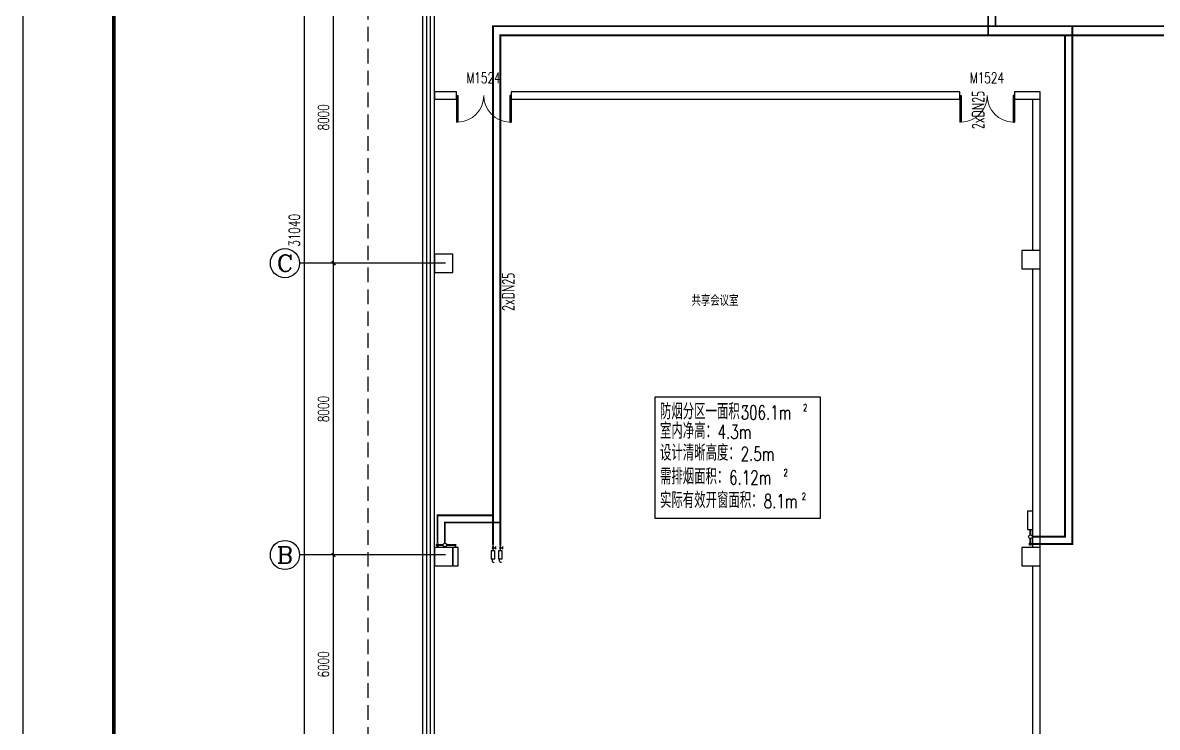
# Model space of a CAD drawing. Extents: x 2297255 to 2381355, y -608375 to -364775.
# Drawn here: x 2297255 to 2328356, y -465270 to -445947 of the extents above; entities that cross this region are included whole.
import ezdxf
from ezdxf.enums import TextEntityAlignment as Align

# ---------------------------------------------------------------- set-up
doc = ezdxf.new("R2010")
doc.units = 0
doc.header["$LTSCALE"] = 1000
doc.header["$MEASUREMENT"] = 0
doc.linetypes.add('_DASH', pattern=[0.6, 0.4, -0.2])
doc.linetypes.add('DASH', pattern=[0.35, 0.25, -0.1])
for name, color, linetype in [('6', 7, 'Continuous'), ('AXIS', 3, 'Continuous'), ('AXIS_TEXT', 7, 'Continuous'), ('COLUMN', 9, 'Continuous'), ('CURTWALL', 4, 'Continuous'), ('EQ-采暖分集水器', 7, 'Continuous'), ('HDWG', 7, 'Continuous'), ('PIPE-暖供水', 3, 'Continuous'), ('PIPE-暖回水', 2, 'DASH'), ('PUB_DIM', 3, 'Continuous'), ('TH_TEXT', 7, 'Continuous'), ('TK', 4, 'Continuous'), ('VALVE-暖供水', 7, 'Continuous'), ('VPIPE-暖供水', 3, 'Continuous'), ('VPIPE-暖回水', 2, 'Continuous'), ('WALL', 9, 'Continuous'), ('WINDOW', 4, 'Continuous'), ('WINDOW_TEXT', 7, 'Continuous'), ('排烟计算', 55, 'Continuous')]:
    doc.layers.add(name, color=color, linetype=linetype)
doc.layers.add('A-FLOR-IDEN', color=7, linetype='Continuous', lineweight=20)
doc.styles.add('_TCH_AXIS', font='COMPLEX', dxfattribs={"bigfont": 'GBCBIG'})
doc.styles.add('_TCH_DIM', font='SIMPLEX', dxfattribs={"bigfont": 'GBCBIG'})
doc.styles.add('_TCH_DIM_T3', font='SIMPLEX', dxfattribs={"width": 0.705882, "bigfont": 'GBCBIG'})
doc.styles.add('_TCH_WINDOW', font='SIMPLEX', dxfattribs={"height": 3.5, "bigfont": 'GBCBIG'})
doc.styles.add('COMPLEX', font='COMPLEX')
doc.styles.add('HZTXT1', font='romans.shx', dxfattribs={"width": 0.7, "bigfont": 'GBHZFS.SHX'})
doc.styles.add('ROS', font='simhei.ttf', dxfattribs={"width": 0.7})
doc.styles.get("Standard").update_dxf_attribs({"font": 'gbenor.shx', "bigfont": 'gbcbig.shx'})
doc.styles.add('TSSD_Rein', font='Tssdeng.shx', dxfattribs={"width": 0.7, "bigfont": 'hztxt.shx'})
doc.dimstyles.new('_TCH_ARCH&&100', dxfattribs={"dimtxt": 297.5, "dimasz": 100, "dimexe": 250, "dimexo": 300, "dimgap": 126.25, "dimtad": 1, "dimdec": 0, "dimzin": 0, "dimdsep": 46, "dimtxsty": '_TCH_DIM_T3', "dimblk": 'ARCHTICK', "dimcen": 0.09, "dimclrt": 7, "dimazin": 2, "dimtfac": 1, "dimtdec": 0, "dimtix": 1, "dimtmove": 2, "dimatfit": 3, "dimfxl": 30, "dimtolj": 1, "dimtzin": 0, "dimarcsym": 0})

# ---------------------------------------------------------------- blocks, each defined once
blk = doc.blocks.new('_ArchTick')
at = {"color": 0, "linetype": 'ByBlock', "const_width": 0.4}
blk.add_lwpolyline([(-0.5, -0.5), (0.5, 0.5)], dxfattribs=at)
blk = doc.blocks.new('*D74')
at = {"layer": 'Defpoints', "color": 0, "transparency": 16777216}
for p in [(-43367, 19360), (-40920, 19360), (-40920, 11360)]:
    blk.add_point(p, dxfattribs=at)
at = {"layer": 'PUB_DIM', "color": 0, "lineweight": -2, "transparency": 16777216}
for p, q in [((-41220, 19360), (-43617, 19360)), ((-43367, 11360), (-43367, 19360)), ((-41220, 11360), (-43617, 11360))]:
    blk.add_line(p, q, dxfattribs=at)
at = {"layer": 'PUB_DIM', "color": 0, "lineweight": -2, "transparency": 16777216, "xscale": 100, "yscale": 100, "zscale": 100}
for p, rotation in [((-43367, 19360), 90), ((-43367, 11360), 270)]:
    blk.add_blockref('_ArchTick', p, dxfattribs=dict(at, rotation=rotation))
at = {"layer": 'PUB_DIM', "color": 7, "transparency": 16777216, "insert": (-43642, 15360), "char_height": 297.5, "attachment_point": 5, "rotation": 90, "style": '_TCH_DIM_T3'}
blk.add_mtext('\\A1;8000', dxfattribs=at)
blk = doc.blocks.new('*D75')
at = {"layer": 'Defpoints', "color": 0, "transparency": 16777216}
for p in [(-43367, 11360), (-40920, 11360), (-40920, 3360)]:
    blk.add_point(p, dxfattribs=at)
at = {"layer": 'PUB_DIM', "color": 0, "lineweight": -2, "transparency": 16777216}
for p, q in [((-41220, 11360), (-43617, 11360)), ((-43367, 3360), (-43367, 11360)), ((-41220, 3360), (-43617, 3360))]:
    blk.add_line(p, q, dxfattribs=at)
at = {"layer": 'PUB_DIM', "color": 0, "lineweight": -2, "transparency": 16777216, "xscale": 100, "yscale": 100, "zscale": 100}
for p, rotation in [((-43367, 11360), 90), ((-43367, 3360), 270)]:
    blk.add_blockref('_ArchTick', p, dxfattribs=dict(at, rotation=rotation))
at = {"layer": 'PUB_DIM', "color": 7, "transparency": 16777216, "insert": (-43642, 7360), "char_height": 297.5, "attachment_point": 5, "rotation": 90, "style": '_TCH_DIM_T3'}
blk.add_mtext('\\A1;8000', dxfattribs=at)
blk = doc.blocks.new('*D76')
at = {"layer": 'Defpoints', "color": 0, "transparency": 16777216}
for p in [(-43367, 3360), (-40920, 3360), (-40920, -2640)]:
    blk.add_point(p, dxfattribs=at)
at = {"layer": 'PUB_DIM', "color": 0, "lineweight": -2, "transparency": 16777216}
for p, q in [((-41220, 3360), (-43617, 3360)), ((-43367, -2640), (-43367, 3360)), ((-41220, -2640), (-43617, -2640))]:
    blk.add_line(p, q, dxfattribs=at)
at = {"layer": 'PUB_DIM', "color": 0, "lineweight": -2, "transparency": 16777216, "xscale": 100, "yscale": 100, "zscale": 100}
for p, rotation in [((-43367, 3360), 90), ((-43367, -2640), 270)]:
    blk.add_blockref('_ArchTick', p, dxfattribs=dict(at, rotation=rotation))
at = {"layer": 'PUB_DIM', "color": 7, "transparency": 16777216, "insert": (-43642, 360), "char_height": 297.5, "attachment_point": 5, "rotation": 90, "style": '_TCH_DIM_T3'}
blk.add_mtext('\\A1;6000', dxfattribs=at)
blk = doc.blocks.new('*D78')
at = {"layer": 'Defpoints', "color": 0, "transparency": 16777216}
for p in [(-44167, 27780), (-42976, 27780), (-42976, -3260)]:
    blk.add_point(p, dxfattribs=at)
at = {"layer": 'PUB_DIM', "color": 0, "lineweight": -2, "transparency": 16777216}
for p, q in [((-43276, 27780), (-44417, 27780)), ((-44167, -3260), (-44167, 27780)), ((-43276, -3260), (-44417, -3260))]:
    blk.add_line(p, q, dxfattribs=at)
at = {"layer": 'PUB_DIM', "color": 0, "lineweight": -2, "transparency": 16777216, "xscale": 100, "yscale": 100, "zscale": 100}
for p, rotation in [((-44167, 27780), 90), ((-44167, -3260), 270)]:
    blk.add_blockref('_ArchTick', p, dxfattribs=dict(at, rotation=rotation))
at = {"layer": 'PUB_DIM', "color": 7, "transparency": 16777216, "insert": (-44442, 12260), "char_height": 297.5, "attachment_point": 5, "rotation": 90, "style": '_TCH_DIM_T3'}
blk.add_mtext('\\A1;31040', dxfattribs=at)
blk = doc.blocks.new('*D221')
at = {"layer": 'Defpoints', "color": 0, "transparency": 16777216}
for p in [(-43367, 19360), (-40920, 19360), (-40920, 11360)]:
    blk.add_point(p, dxfattribs=at)
at = {"layer": 'PUB_DIM', "color": 0, "lineweight": -2, "transparency": 16777216}
for p, q in [((-41220, 19360), (-43617, 19360)), ((-43367, 11360), (-43367, 19360)), ((-41220, 11360), (-43617, 11360))]:
    blk.add_line(p, q, dxfattribs=at)
at = {"layer": 'PUB_DIM', "color": 0, "lineweight": -2, "transparency": 16777216, "xscale": 100, "yscale": 100, "zscale": 100}
for p, rotation in [((-43367, 19360), 90), ((-43367, 11360), 270)]:
    blk.add_blockref('_ArchTick', p, dxfattribs=dict(at, rotation=rotation))
at = {"layer": 'PUB_DIM', "color": 7, "transparency": 16777216, "insert": (-43642, 15360), "char_height": 297.5, "attachment_point": 5, "rotation": 90, "style": '_TCH_DIM_T3'}
blk.add_mtext('\\A1;8000', dxfattribs=at)
blk = doc.blocks.new('*D222')
at = {"layer": 'Defpoints', "color": 0, "transparency": 16777216}
for p in [(-43367, 11360), (-40920, 11360), (-40920, 3360)]:
    blk.add_point(p, dxfattribs=at)
at = {"layer": 'PUB_DIM', "color": 0, "lineweight": -2, "transparency": 16777216}
for p, q in [((-41220, 11360), (-43617, 11360)), ((-43367, 3360), (-43367, 11360)), ((-41220, 3360), (-43617, 3360))]:
    blk.add_line(p, q, dxfattribs=at)
at = {"layer": 'PUB_DIM', "color": 0, "lineweight": -2, "transparency": 16777216, "xscale": 100, "yscale": 100, "zscale": 100}
for p, rotation in [((-43367, 11360), 90), ((-43367, 3360), 270)]:
    blk.add_blockref('_ArchTick', p, dxfattribs=dict(at, rotation=rotation))
at = {"layer": 'PUB_DIM', "color": 7, "transparency": 16777216, "insert": (-43642, 7360), "char_height": 297.5, "attachment_point": 5, "rotation": 90, "style": '_TCH_DIM_T3'}
blk.add_mtext('\\A1;8000', dxfattribs=at)
blk = doc.blocks.new('*D223')
at = {"layer": 'Defpoints', "color": 0, "transparency": 16777216}
for p in [(-43367, 3360), (-40920, 3360), (-40920, -2640)]:
    blk.add_point(p, dxfattribs=at)
at = {"layer": 'PUB_DIM', "color": 0, "lineweight": -2, "transparency": 16777216}
for p, q in [((-41220, 3360), (-43617, 3360)), ((-43367, -2640), (-43367, 3360)), ((-41220, -2640), (-43617, -2640))]:
    blk.add_line(p, q, dxfattribs=at)
at = {"layer": 'PUB_DIM', "color": 0, "lineweight": -2, "transparency": 16777216, "xscale": 100, "yscale": 100, "zscale": 100}
for p, rotation in [((-43367, 3360), 90), ((-43367, -2640), 270)]:
    blk.add_blockref('_ArchTick', p, dxfattribs=dict(at, rotation=rotation))
at = {"layer": 'PUB_DIM', "color": 7, "transparency": 16777216, "insert": (-43642, 360), "char_height": 297.5, "attachment_point": 5, "rotation": 90, "style": '_TCH_DIM_T3'}
blk.add_mtext('\\A1;6000', dxfattribs=at)
blk = doc.blocks.new('*D225')
at = {"layer": 'Defpoints', "color": 0, "transparency": 16777216}
for p in [(-44167, 27780), (-42976, 27780), (-42976, -3260)]:
    blk.add_point(p, dxfattribs=at)
at = {"layer": 'PUB_DIM', "color": 0, "lineweight": -2, "transparency": 16777216}
for p, q in [((-43276, 27780), (-44417, 27780)), ((-44167, -3260), (-44167, 27780)), ((-43276, -3260), (-44417, -3260))]:
    blk.add_line(p, q, dxfattribs=at)
at = {"layer": 'PUB_DIM', "color": 0, "lineweight": -2, "transparency": 16777216, "xscale": 100, "yscale": 100, "zscale": 100}
for p, rotation in [((-44167, 27780), 90), ((-44167, -3260), 270)]:
    blk.add_blockref('_ArchTick', p, dxfattribs=dict(at, rotation=rotation))
at = {"layer": 'PUB_DIM', "color": 7, "transparency": 16777216, "insert": (-44442, 12260), "char_height": 297.5, "attachment_point": 5, "rotation": 90, "style": '_TCH_DIM_T3'}
blk.add_mtext('\\A1;31040', dxfattribs=at)
blk = doc.blocks.new('*D368')
at = {"layer": 'Defpoints', "color": 0, "transparency": 16777216}
for p in [(-43367, 19360), (-40920, 19360), (-40920, 11360)]:
    blk.add_point(p, dxfattribs=at)
at = {"layer": 'PUB_DIM', "color": 0, "lineweight": -2, "transparency": 16777216}
for p, q in [((-41220, 19360), (-43617, 19360)), ((-43367, 11360), (-43367, 19360)), ((-41220, 11360), (-43617, 11360))]:
    blk.add_line(p, q, dxfattribs=at)
at = {"layer": 'PUB_DIM', "color": 0, "lineweight": -2, "transparency": 16777216, "xscale": 100, "yscale": 100, "zscale": 100}
for p, rotation in [((-43367, 19360), 90), ((-43367, 11360), 270)]:
    blk.add_blockref('_ArchTick', p, dxfattribs=dict(at, rotation=rotation))
at = {"layer": 'PUB_DIM', "color": 7, "transparency": 16777216, "insert": (-43642, 15360), "char_height": 297.5, "attachment_point": 5, "rotation": 90, "style": '_TCH_DIM_T3'}
blk.add_mtext('\\A1;8000', dxfattribs=at)
blk = doc.blocks.new('*D369')
at = {"layer": 'Defpoints', "color": 0, "transparency": 16777216}
for p in [(-43367, 11360), (-40920, 11360), (-40920, 3360)]:
    blk.add_point(p, dxfattribs=at)
at = {"layer": 'PUB_DIM', "color": 0, "lineweight": -2, "transparency": 16777216}
for p, q in [((-41220, 11360), (-43617, 11360)), ((-43367, 3360), (-43367, 11360)), ((-41220, 3360), (-43617, 3360))]:
    blk.add_line(p, q, dxfattribs=at)
at = {"layer": 'PUB_DIM', "color": 0, "lineweight": -2, "transparency": 16777216, "xscale": 100, "yscale": 100, "zscale": 100}
for p, rotation in [((-43367, 11360), 90), ((-43367, 3360), 270)]:
    blk.add_blockref('_ArchTick', p, dxfattribs=dict(at, rotation=rotation))
at = {"layer": 'PUB_DIM', "color": 7, "transparency": 16777216, "insert": (-43642, 7360), "char_height": 297.5, "attachment_point": 5, "rotation": 90, "style": '_TCH_DIM_T3'}
blk.add_mtext('\\A1;8000', dxfattribs=at)
blk = doc.blocks.new('*D370')
at = {"layer": 'Defpoints', "color": 0, "transparency": 16777216}
for p in [(-43367, 3360), (-40920, 3360), (-40920, -2640)]:
    blk.add_point(p, dxfattribs=at)
at = {"layer": 'PUB_DIM', "color": 0, "lineweight": -2, "transparency": 16777216}
for p, q in [((-41220, 3360), (-43617, 3360)), ((-43367, -2640), (-43367, 3360)), ((-41220, -2640), (-43617, -2640))]:
    blk.add_line(p, q, dxfattribs=at)
at = {"layer": 'PUB_DIM', "color": 0, "lineweight": -2, "transparency": 16777216, "xscale": 100, "yscale": 100, "zscale": 100}
for p, rotation in [((-43367, 3360), 90), ((-43367, -2640), 270)]:
    blk.add_blockref('_ArchTick', p, dxfattribs=dict(at, rotation=rotation))
at = {"layer": 'PUB_DIM', "color": 7, "transparency": 16777216, "insert": (-43642, 360), "char_height": 297.5, "attachment_point": 5, "rotation": 90, "style": '_TCH_DIM_T3'}
blk.add_mtext('\\A1;6000', dxfattribs=at)
blk = doc.blocks.new('*D372')
at = {"layer": 'Defpoints', "color": 0, "transparency": 16777216}
for p in [(-44167, 27780), (-42976, 27780), (-42976, -3260)]:
    blk.add_point(p, dxfattribs=at)
at = {"layer": 'PUB_DIM', "color": 0, "lineweight": -2, "transparency": 16777216}
for p, q in [((-43276, 27780), (-44417, 27780)), ((-44167, -3260), (-44167, 27780)), ((-43276, -3260), (-44417, -3260))]:
    blk.add_line(p, q, dxfattribs=at)
at = {"layer": 'PUB_DIM', "color": 0, "lineweight": -2, "transparency": 16777216, "xscale": 100, "yscale": 100, "zscale": 100}
for p, rotation in [((-44167, 27780), 90), ((-44167, -3260), 270)]:
    blk.add_blockref('_ArchTick', p, dxfattribs=dict(at, rotation=rotation))
at = {"layer": 'PUB_DIM', "color": 7, "transparency": 16777216, "insert": (-44442, 12260), "char_height": 297.5, "attachment_point": 5, "rotation": 90, "style": '_TCH_DIM_T3'}
blk.add_mtext('\\A1;31040', dxfattribs=at)
blk = doc.blocks.new('_FZHK')
blk.add_lwpolyline([(-0.5, -0.5), (0.5, -0.5), (0.5, 0.5), (-0.5, 0.5)], close=True)
blk = doc.blocks.new('$DorLib2D$00000002')
for p, q in [((-0.5, 0), (-0.5, 0.4875)), ((-0.475, 0.4875), (-0.5, 0.4875)), ((-0.475, 0), (-0.475, 0.4875)), ((0.475, 0), (0.475, 0.4875)), ((0.475, 0.4875), (0.5, 0.4875)), ((0.5, 0), (0.5, 0.4875)), ((-0.5, 0), (-0.475, 0)), ((0.5, 0), (0.475, 0))]:
    blk.add_line(p, q)
at = {"lineweight": 13}
for centre, start, end in [((-0.4875, 0), 0, 88.53072), ((0.4875, 0), 91.46928, 180)]:
    blk.add_arc(centre, 0.4875, start, end, dxfattribs=at)
blk = doc.blocks.new('*D476')
at = {"layer": 'Defpoints', "color": 0, "transparency": 16777216}
for p in [(-43367, 19360), (-40920, 19360), (-40920, 11360)]:
    blk.add_point(p, dxfattribs=at)
at = {"layer": 'PUB_DIM', "color": 0, "lineweight": -2, "transparency": 16777216}
for p, q in [((-41220, 19360), (-43617, 19360)), ((-43367, 11360), (-43367, 19360)), ((-41220, 11360), (-43617, 11360))]:
    blk.add_line(p, q, dxfattribs=at)
at = {"layer": 'PUB_DIM', "color": 0, "lineweight": -2, "transparency": 16777216, "xscale": 100, "yscale": 100, "zscale": 100}
for p, rotation in [((-43367, 19360), 90), ((-43367, 11360), 270)]:
    blk.add_blockref('_ArchTick', p, dxfattribs=dict(at, rotation=rotation))
at = {"layer": 'PUB_DIM', "color": 7, "transparency": 16777216, "insert": (-43642, 15360), "char_height": 297.5, "attachment_point": 5, "rotation": 90, "style": '_TCH_DIM_T3'}
blk.add_mtext('\\A1;8000', dxfattribs=at)
blk = doc.blocks.new('*D477')
at = {"layer": 'Defpoints', "color": 0, "transparency": 16777216}
for p in [(-43367, 11360), (-40920, 11360), (-40920, 3360)]:
    blk.add_point(p, dxfattribs=at)
at = {"layer": 'PUB_DIM', "color": 0, "lineweight": -2, "transparency": 16777216}
for p, q in [((-41220, 11360), (-43617, 11360)), ((-43367, 3360), (-43367, 11360)), ((-41220, 3360), (-43617, 3360))]:
    blk.add_line(p, q, dxfattribs=at)
at = {"layer": 'PUB_DIM', "color": 0, "lineweight": -2, "transparency": 16777216, "xscale": 100, "yscale": 100, "zscale": 100}
for p, rotation in [((-43367, 11360), 90), ((-43367, 3360), 270)]:
    blk.add_blockref('_ArchTick', p, dxfattribs=dict(at, rotation=rotation))
at = {"layer": 'PUB_DIM', "color": 7, "transparency": 16777216, "insert": (-43642, 7360), "char_height": 297.5, "attachment_point": 5, "rotation": 90, "style": '_TCH_DIM_T3'}
blk.add_mtext('\\A1;8000', dxfattribs=at)
blk = doc.blocks.new('*D478')
at = {"layer": 'Defpoints', "color": 0, "transparency": 16777216}
for p in [(-43367, 3360), (-40920, 3360), (-40920, -2640)]:
    blk.add_point(p, dxfattribs=at)
at = {"layer": 'PUB_DIM', "color": 0, "lineweight": -2, "transparency": 16777216}
for p, q in [((-41220, 3360), (-43617, 3360)), ((-43367, -2640), (-43367, 3360)), ((-41220, -2640), (-43617, -2640))]:
    blk.add_line(p, q, dxfattribs=at)
at = {"layer": 'PUB_DIM', "color": 0, "lineweight": -2, "transparency": 16777216, "xscale": 100, "yscale": 100, "zscale": 100}
for p, rotation in [((-43367, 3360), 90), ((-43367, -2640), 270)]:
    blk.add_blockref('_ArchTick', p, dxfattribs=dict(at, rotation=rotation))
at = {"layer": 'PUB_DIM', "color": 7, "transparency": 16777216, "insert": (-43642, 360), "char_height": 297.5, "attachment_point": 5, "rotation": 90, "style": '_TCH_DIM_T3'}
blk.add_mtext('\\A1;6000', dxfattribs=at)
blk = doc.blocks.new('*D480')
at = {"layer": 'Defpoints', "color": 0, "transparency": 16777216}
for p in [(-44167, 27780), (-42976, 27780), (-42976, -3260)]:
    blk.add_point(p, dxfattribs=at)
at = {"layer": 'PUB_DIM', "color": 0, "lineweight": -2, "transparency": 16777216}
for p, q in [((-43276, 27780), (-44417, 27780)), ((-44167, -3260), (-44167, 27780)), ((-43276, -3260), (-44417, -3260))]:
    blk.add_line(p, q, dxfattribs=at)
at = {"layer": 'PUB_DIM', "color": 0, "lineweight": -2, "transparency": 16777216, "xscale": 100, "yscale": 100, "zscale": 100}
for p, rotation in [((-44167, 27780), 90), ((-44167, -3260), 270)]:
    blk.add_blockref('_ArchTick', p, dxfattribs=dict(at, rotation=rotation))
at = {"layer": 'PUB_DIM', "color": 7, "transparency": 16777216, "insert": (-44442, 12260), "char_height": 297.5, "attachment_point": 5, "rotation": 90, "style": '_TCH_DIM_T3'}
blk.add_mtext('\\A1;31040', dxfattribs=at)
blk = doc.blocks.new('_AXISO')
blk.add_circle((0, 0), 0.5)
at = {"layer": 'AXIS_TEXT', "style": 'COMPLEX', "width": 1.041667}
blk.add_attdef('A', text='', height=0.56, dxfattribs=at).set_placement((-0.25, -0.28), (0.25, -0.28), align=Align.FIT)
blk = doc.blocks.new('$VALVE$00000779')
blk.add_lwpolyline([(-100, 332), (-100, 772), (100, 772), (100, 332)], close=True)
blk.add_lwpolyline([(58, 967, 0.432023), (-39, 887), (-39, 772)], format="xyb")
blk.add_lwpolyline([(0, 332), (0, 0)])
at = {"layer": '6'}
blk.add_lwpolyline([(144, 238), (144, 94)], dxfattribs=at)
at = {"layer": 'HDWG'}
blk.add_lwpolyline([(48, 166), (144, 166)], dxfattribs=at)
for radius in [48, 43.2, 38.4, 24, 14.4]:
    blk.add_circle((0, 166), radius, dxfattribs=at)
at = {"width": 0.8, "flags": 9}
for tag in ['YSIZE', 'XSIZE', 'XSIZE', 'YSIZE']:
    blk.add_attdef(tag, (0, 332), '', height=0.5, rotation=90, dxfattribs=at)
at = {"flags": 9}
for tag in ['XSIZE', 'YSIZE']:
    blk.add_attdef(tag, (0, 166), '', height=0.24, rotation=270, dxfattribs=at)
at = {"width": 0.8, "flags": 9}
for tag in ['YSIZE', 'XSIZE', 'XSIZE', 'YSIZE']:
    blk.add_attdef(tag, (0, 0), '', height=0.5, dxfattribs=at)
blk = doc.blocks.new('*U579')
at = {"color": 3}
blk.add_lwpolyline([(-84100, 0), (0, 0), (0, 59400), (-84100, 59400)], close=True, dxfattribs=at)
at = {"color": 3, "const_width": 100}
blk.add_lwpolyline([(-81600, 1000), (-1000, 1000), (-1000, 58400), (-81600, 58400)], close=True, dxfattribs=at)
at = {"layer": 'TK', "color": 4, "style": 'HZTXT1'}
for tag, height, width, p in [('项目负责1', 400, 0.6, (-4500, 19196)), ('项目负责2', 400, 0.6, (-4500, 18296)), ('专责', 400, 0.6, (-4500, 17396)), ('审定', 400, 0.6, (-4500, 16496)), ('审核', 400, 0.6, (-4500, 15596)), ('校对', 400, 0.6, (-4500, 14696)), ('设计', 400, 0.6, (-4500, 13796)), ('绘图', 400, 0.6, (-4500, 12896)), ('建设单位', 450, 0.6, (-4500, 11050)), ('工号', 400, 0.5, (-5501, 3507)), ('版次', 400, 0.7, (-2138, 3498)), ('阶段', 400, 0.7, (-2138, 2498)), ('比例', 400, 0.7, (-5491, 1513)), ('日期', 400, 0.7, (-2138, 1498))]:
    blk.add_attdef(tag, text='', height=height, dxfattribs=dict(at, width=width)).set_placement(p, align=Align.MIDDLE)
at = {"layer": 'TK', "color": 1, "lineweight": -3, "style": 'HZTXT1', "width": 0.6}
blk.add_attdef('工程名称', text='', height=450, dxfattribs=at).set_placement((-4500, 9050), align=Align.MIDDLE)
at = {"layer": 'TK', "color": 4, "lineweight": -3, "style": 'HZTXT1', "width": 0.6}
blk.add_attdef('子项名称', text='', height=450, dxfattribs=at).set_placement((-4500, 7050), align=Align.MIDDLE)
at = {"layer": 'TK', "color": 1, "lineweight": -3, "width": 0.6, "flags": 104}
blk.add_attdef('图名', text='', height=400, dxfattribs=at).set_placement((-4558, 4958), align=Align.MIDDLE_CENTER)
at = {"layer": 'TK', "color": 1, "style": 'HZTXT1', "width": 0.7}
blk.add_attdef('图号', text='', height=400, dxfattribs=at).set_placement((-5491, 2513), align=Align.MIDDLE)
blk = doc.blocks.new('A$C5D18424C')
at = {"color": 4, "linetype": '_DASH'}
blk.add_lwpolyline([(1820, 2640), (1820, -4760), (-42420, -4760), (-42420, 26530), (-24720, 26530)], dxfattribs=at)
blk.add_lwpolyline([(320, 2640), (320, -3260), (-40920, -3260), (-40920, 25030), (-24720, 25030)])
at = {"layer": 'AXIS'}
for p, q in [((-40300, 11360), (-44300, 11360)), ((-40300, 3360), (-44300, 3360))]:
    blk.add_line(p, q, dxfattribs=at)
at = {"layer": 'CURTWALL'}
for p, q in [((-40920, -3260), (-40920, 25030)), ((-40813.3, -3153.3), (-40813.3, 24923.4)), ((-40706.7, -3046.6), (-40706.7, 24816.7)), ((-40600, -2940), (-40600, 24710))]:
    blk.add_line(p, q, dxfattribs=at)
at = {"layer": 'WALL'}
for p, q in [((-40000, 16060), (-40600, 16060)), ((-40600, 16060), (-40600, 15860)), ((-40000, 15860), (-40000, 16060)), ((-26200, 16060), (-38500, 16060)), ((-38500, 16060), (-38500, 15860)), ((-26200, 15860), (-26200, 16060)), ((-24000, 16060), (-24700, 16060)), ((-24700, 16060), (-24700, 15860)), ((-24000, 15860), (-24000, 16060)), ((-40600, 15860), (-40000, 15860)), ((-38500, 15860), (-26200, 15860)), ((-24700, 15860), (-24000, 15860)), ((-24200, 11710), (-24200, 15860)), ((-24000, 11710), (-24000, 15860)), ((-24200, 3560), (-24200, 11210)), ((-24000, 3560), (-24000, 11210)), ((-24200, -2440), (-24200, 3060)), ((-24000, -2440), (-24000, 3060))]:
    blk.add_line(p, q, dxfattribs=at)
at = {"layer": 'AXIS'}
ref = blk.add_blockref('_AXISO', (-44700, 11360), dxfattribs=dict(at, xscale=800, yscale=800, zscale=800))
ref.add_attrib('A', 'C', dxfattribs={"layer": 'AXIS_TEXT', "height": 452.5, "style": '_TCH_AXIS', "width": 1.4}).set_placement((-44926.3, 11133.8), (-44473.7, 11133.8), align=Align.FIT)
ref = blk.add_blockref('_AXISO', (-44700, 3360), dxfattribs=dict(at, xscale=800, yscale=800, zscale=800))
ref.add_attrib('A', 'B', dxfattribs={"layer": 'AXIS_TEXT', "height": 452.5, "style": '_TCH_AXIS', "width": 1.235294}).set_placement((-44926.3, 3133.8), (-44473.7, 3133.8), align=Align.FIT)
at = {"layer": 'COLUMN'}
for p, xscale, yscale, zscale, rotation in [((-40350, 11360), 500, 499.9999999981374, 499.9999999981374, 90), ((-24250, 11460), 500, 500, 500, 180), ((-40350, 3310), 499.9990233504213, 499.9999999981374, 499.9999999981374, 90), ((-24250, 3310), 499.9990233504213, 500, 500, 90)]:
    blk.add_blockref('_FZHK', p, dxfattribs=dict(at, xscale=xscale, yscale=yscale, zscale=zscale, rotation=rotation))
at = {"layer": 'WINDOW'}
ref = blk.add_blockref('$DorLib2D$00000002', (-39250, 15960), dxfattribs=dict(at, xscale=1500, yscale=1500, zscale=1500, rotation=179.9999999999935))
ref.add_attrib('A', 'M1524', (-39725, 16294.4), dxfattribs={"layer": 'WINDOW_TEXT', "height": 297.5, "rotation": 360, "style": '_TCH_WINDOW', "width": 0.705882})
ref = blk.add_blockref('$DorLib2D$00000002', (-25450, 15960), dxfattribs=dict(at, xscale=1500, yscale=1500, zscale=1500, rotation=179.9999999999935))
ref.add_attrib('A', 'M1524', (-25925, 16294.4), dxfattribs={"layer": 'WINDOW_TEXT', "height": 297.5, "rotation": 360, "style": '_TCH_WINDOW', "width": 0.705882})
at = {"layer": 'A-FLOR-IDEN', "style": 'ROS', "width": 0.7}
blk.add_text('共享会议室', height=262.87, dxfattribs=at).set_placement((-33555.4, 10218.6))
at = {"layer": 'PUB_DIM'}
for p1, p2, distance, picture, middle in [((-42976.3, -3260), (-42976.3, 27780), 1190.9, '*D78', (-44442.2, 12260)), ((-42976.3, -3260), (-42976.3, 27780), 1190.9, '*D225', (-44442.2, 12260)), ((-42976.3, -3260), (-42976.3, 27780), 1190.9, '*D372', (-44442.2, 12260)), ((-42976.3, -3260), (-42976.3, 27780), 1190.9, '*D480', (-44442.2, 12260)), ((-40920, 11360), (-40920, 19360), 2447.4, '*D74', (-43642.4, 15360)), ((-40920, 11360), (-40920, 19360), 2447.4, '*D221', (-43642.4, 15360)), ((-40920, 11360), (-40920, 19360), 2447.4, '*D368', (-43642.4, 15360)), ((-40920, 11360), (-40920, 19360), 2447.4, '*D476', (-43642.4, 15360)), ((-40920, 3360), (-40920, 11360), 2447.4, '*D75', (-43642.4, 7360)), ((-40920, 3360), (-40920, 11360), 2447.4, '*D222', (-43642.4, 7360)), ((-40920, 3360), (-40920, 11360), 2447.4, '*D369', (-43642.4, 7360)), ((-40920, 3360), (-40920, 11360), 2447.4, '*D477', (-43642.4, 7360)), ((-40920, -2640), (-40920, 3360), 2447.4, '*D76', (-43642.4, 360)), ((-40920, -2640), (-40920, 3360), 2447.4, '*D223', (-43642.4, 360)), ((-40920, -2640), (-40920, 3360), 2447.4, '*D370', (-43642.4, 360)), ((-40920, -2640), (-40920, 3360), 2447.4, '*D478', (-43642.4, 360))]:
    dim = blk.add_aligned_dim(p1=p1, p2=p2, distance=distance, dimstyle='_TCH_ARCH&&100', dxfattribs=at)
    dim.commit()
    dim.dimension.update_dxf_attribs({"geometry": picture, "text_midpoint": middle})

msp = doc.modelspace()

# ---------------------------------------------------------------- hatches: boundary and pattern name
at = {"layer": 'PIPE-暖供水', "linetype": 'Continuous'}
for points in [[(2310348.1, -446293.3), (2310348.1, -446268.3), (2310323.1, -446268.3)], [(2310348.1, -446293.3), (2310323.1, -446293.3), (2310323.1, -446268.3)], [(2308826.8, -459655.6), (2308801.8, -459655.6), (2308801.8, -459630.6)], [(2308826.8, -459655.6), (2308826.8, -459630.6), (2308801.8, -459630.6)], [(2309118.7, -460269.7), (2309143.7, -460269.7), (2309143.7, -460244.7)], [(2309118.7, -460269.7), (2309118.7, -460244.7), (2309143.7, -460244.7)], [(2325827.7, -460043.3), (2325852.7, -460043.3), (2325852.7, -460068.3)], [(2325827.7, -460043.3), (2325827.7, -460068.3), (2325852.7, -460068.3)]]:
    msp.add_hatch(color=256, dxfattribs=at).paths.add_polyline_path(points)
at = {"layer": 'PIPE-暖回水', "linetype": 'DASH'}
for points in [[(2310148.1, -446043.3), (2310148.1, -446018.3), (2310123.1, -446018.3)], [(2310148.1, -446043.3), (2310123.1, -446043.3), (2310123.1, -446018.3)], [(2308626.8, -459455.6), (2308601.8, -459455.6), (2308601.8, -459430.6)], [(2308626.8, -459455.6), (2308626.8, -459430.6), (2308601.8, -459430.6)], [(2326027.7, -460243.3), (2326052.7, -460243.3), (2326052.7, -460268.3)], [(2326027.7, -460243.3), (2326027.7, -460268.3), (2326052.7, -460268.3)]]:
    msp.add_hatch(color=256, dxfattribs=at).paths.add_polyline_path(points)
at = {"layer": 'VPIPE-暖回水', "linetype": 'DASH'}
for points in [[(2308676.8, -460269.7), (2308675.7, -460259.3), (2308672.5, -460249.3), (2308667.3, -460240.3), (2308660.3, -460232.5), (2308651.8, -460226.4), (2308642.3, -460222.1), (2308632, -460220), (2308621.6, -460220), (2308611.4, -460222.1), (2308601.8, -460226.4), (2308593.4, -460232.5), (2308586.4, -460240.3), (2308581.1, -460249.3), (2308577.9, -460259.3), (2308576.8, -460269.7), (2308577.9, -460280.1), (2308581.1, -460290), (2308586.4, -460299.1), (2308593.4, -460306.8), (2308601.8, -460313), (2308611.4, -460317.2), (2308621.6, -460319.4), (2308632, -460319.4), (2308642.3, -460317.2), (2308651.8, -460313), (2308660.3, -460306.8), (2308667.3, -460299.1), (2308672.5, -460290), (2308675.7, -460280.1)], [(2324927.4, -460243.3), (2324926.3, -460232.9), (2324923.1, -460222.9), (2324917.8, -460213.9), (2324910.8, -460206.1), (2324902.4, -460200), (2324892.8, -460195.7), (2324882.6, -460193.5), (2324872.2, -460193.5), (2324861.9, -460195.7), (2324852.4, -460200), (2324843.9, -460206.1), (2324836.9, -460213.9), (2324831.7, -460222.9), (2324828.5, -460232.9), (2324827.4, -460243.3), (2324828.5, -460253.7), (2324831.7, -460263.6), (2324836.9, -460272.7), (2324843.9, -460280.4), (2324852.4, -460286.6), (2324861.9, -460290.8), (2324872.2, -460293), (2324882.6, -460293), (2324892.8, -460290.8), (2324902.4, -460286.6), (2324910.8, -460280.4), (2324917.8, -460272.7), (2324923.1, -460263.6), (2324926.3, -460253.7)]]:
    msp.add_hatch(color=256, dxfattribs=at).paths.add_polyline_path(points)

# ---------------------------------------------------------------- linework, layer by layer
at = {"layer": 'EQ-采暖分集水器'}
for p, q in [((2324793.7, -459343.3), (2324793.7, -459843.3)), ((2324943.7, -459343.3), (2324793.7, -459343.3)), ((2324793.7, -459343.3), (2324793.7, -459843.3)), ((2324943.7, -459343.3), (2324793.7, -459343.3)), ((2324943.7, -459843.3), (2324943.7, -459343.3)), ((2324943.7, -459843.3), (2324943.7, -459343.3)), ((2324793.7, -459843.3), (2324943.7, -459843.3)), ((2324793.7, -459843.3), (2324943.7, -459843.3)), ((2309043.7, -460343.3), (2309043.7, -460843.3)), ((2309193.7, -460343.3), (2309043.7, -460343.3)), ((2309043.7, -460343.3), (2309043.7, -460843.3)), ((2309193.7, -460343.3), (2309043.7, -460343.3)), ((2309193.7, -460843.3), (2309193.7, -460343.3)), ((2309193.7, -460843.3), (2309193.7, -460343.3)), ((2309043.7, -460843.3), (2309193.7, -460843.3)), ((2309043.7, -460843.3), (2309193.7, -460843.3))]:
    msp.add_line(p, q, dxfattribs=at)
at = {"layer": 'PIPE-暖供水', "linetype": 'Continuous', "const_width": 50}
for points in [[(2323719, -443993.3), (2323719, -446293.3)], [(2323719, -446293.3), (2310348.1, -446293.3)], [(2310348.1, -459655.6), (2310348.1, -446293.3)], [(2325827.7, -446293.3), (2323719, -446293.3)], [(2329575.3, -446293.3), (2325827.7, -446293.3)], [(2325827.7, -460043.3), (2325827.7, -446293.3)], [(2308826.8, -460219.7), (2308826.8, -459655.6)], [(2308826.8, -459655.6), (2310348.1, -459655.6)], [(2310348.1, -460290.2), (2310348.1, -459655.6)], [(2324877.4, -459993.3), (2324877.4, -459843.3)], [(2308676.8, -460269.7), (2308776.8, -460269.7)], [(2308876.8, -460269.7), (2309118.7, -460269.7)], [(2309118.7, -460343.3), (2309118.7, -460269.7)], [(2324877.4, -460193.3), (2324877.4, -460093.3)], [(2324927.4, -460043.3), (2325827.7, -460043.3)]]:
    msp.add_lwpolyline(points, dxfattribs=at)
at = {"layer": 'PIPE-暖供水', "linetype": 'Continuous'}
msp.add_circle((2308826.8, -460269.7), 50, dxfattribs=at)
at = {"layer": 'PIPE-暖回水', "linetype": 'DASH', "const_width": 50}
for points in [[(2323919, -444193.3), (2323919, -446043.3)], [(2323919, -446043.3), (2310148.1, -446043.3)], [(2310148.1, -459455.6), (2310148.1, -446043.3)], [(2326027.7, -446043.3), (2323919, -446043.3)], [(2329569.2, -446043.3), (2326027.7, -446043.3)], [(2326027.7, -460243.3), (2326027.7, -446043.3)], [(2308626.8, -460219.7), (2308626.8, -459455.6)], [(2308626.8, -459455.6), (2310148.1, -459455.6)], [(2310148.1, -460264.1), (2310148.1, -459455.6)], [(2324927.4, -460243.3), (2326027.7, -460243.3)]]:
    msp.add_lwpolyline(points, dxfattribs=at)
at = {"layer": 'VPIPE-暖供水', "linetype": 'Continuous'}
msp.add_circle((2324877.4, -460043.3), 50, dxfattribs=at)
at = {"layer": '排烟计算'}
msp.add_lwpolyline([(2314581.7, -459535.1), (2319120.9, -459535.1), (2319120.9, -456220.3), (2314581.7, -456220.3)], close=True, dxfattribs=at)

# ---------------------------------------------------------------- block references
for name, p in [('*U579', (2381355.1, -485574.9)), ('A$C5D18424C', (2349143.7, -463903.3))]:
    msp.add_blockref(name, p)
at = {"layer": 'VALVE-暖供水', "xscale": -0.5, "yscale": 0.5, "zscale": 0.5, "rotation": 180}
for p in [(2310148.1, -460264.1), (2310348.1, -460264.1)]:
    msp.add_blockref('$VALVE$00000779', p, dxfattribs=at)

# ---------------------------------------------------------------- texts
at = {"layer": 'TH_TEXT', "style": 'TSSD_Rein', "width": 0.7}
for p in [(2323621, -448864.3), (2310740.1, -453851.4)]:
    msp.add_text('2xDN25', height=350, rotation=90, dxfattribs=at).set_placement(p)
at = {"layer": '排烟计算', "style": '_TCH_DIM'}
for s, p in [('防烟分区一面积：', (2314723.8, -456825.1)), ('室内净高：', (2314723.8, -457358)), ('设计清晰高度：', (2314723.8, -457958)), ('需排烟面积：', (2314723.8, -458609.7))]:
    msp.add_text(s, height=434.04, dxfattribs=at).set_placement(p)
at = {"layer": '排烟计算', "style": '_TCH_DIM', "width": 0.705882}
for s, height, p in [('306.1m', 382.5, (2316935.5, -456825.1)), ('2', 191.2, (2318645.4, -456600.1)), ('4.3m', 382.5, (2316303.6, -457358)), ('2.5m', 382.5, (2316935.5, -457958)), ('6.12m', 382.5, (2316619.5, -458609.7)), ('2', 191.2, (2318110.3, -458380))]:
    msp.add_text(s, height=height, dxfattribs=at).set_placement(p)
at = {"layer": '排烟计算', "color": 1, "style": '_TCH_DIM'}
msp.add_text('实际有效开窗面积：', height=434.04, dxfattribs=at).set_placement((2314723.8, -459258.2))
at = {"layer": '排烟计算', "color": 1, "style": '_TCH_DIM', "width": 0.705882}
for s, height, p in [('8.1m', 382.5, (2317567.4, -459258.2)), ('2', 191.2, (2318609.9, -459033.2))]:
    msp.add_text(s, height=height, dxfattribs=at).set_placement(p)

doc.saveas('drawing.dxf')
